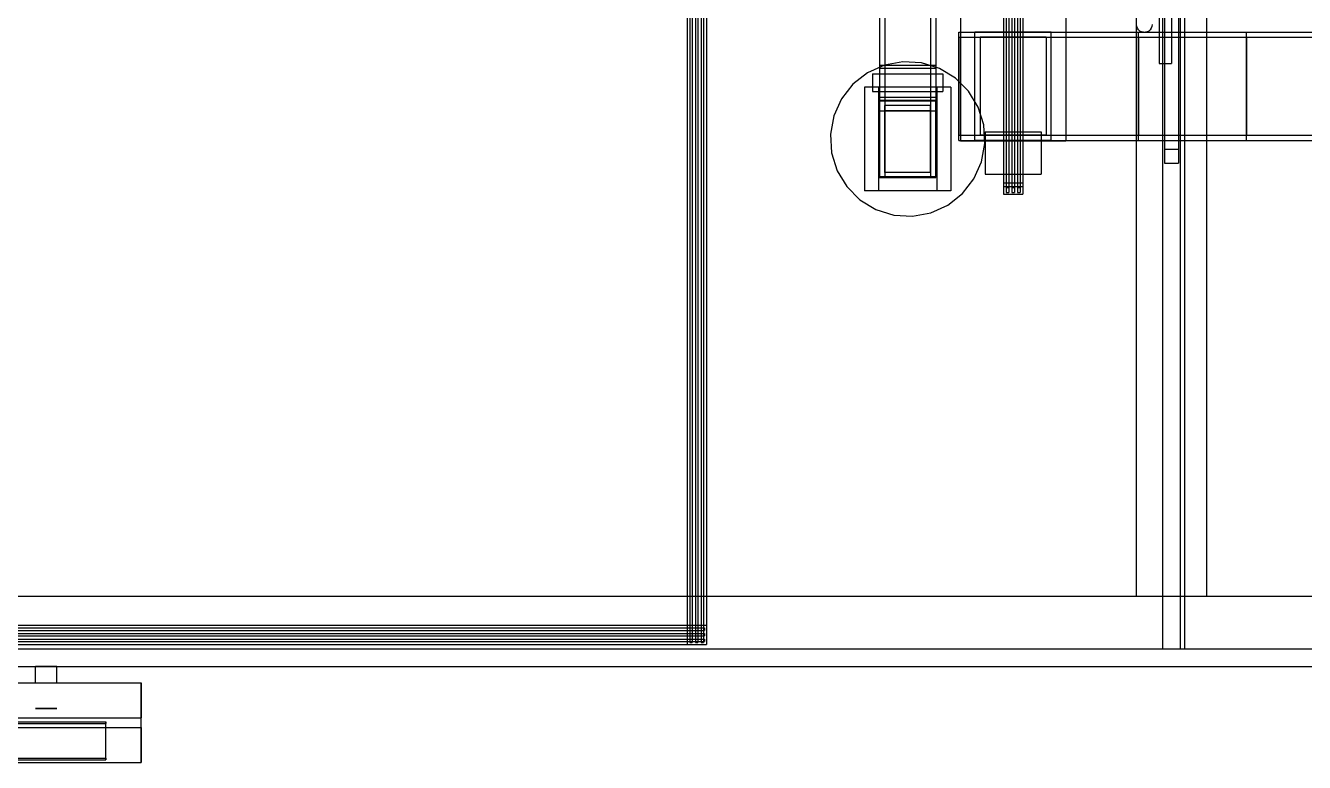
# Model space of a CAD drawing. Header units: millimetres. Extents: x -1355 to 669, y -1138 to 733.
# Drawn here: x -325.8 to 37.8, y -708.5 to -499 of the extents above; entities that cross this region are included whole.
import ezdxf

# ---------------------------------------------------------------- set-up
doc = ezdxf.new("R2010")
doc.units = ezdxf.units.MM
doc.layers.add('HIDDEN', color=8, linetype='Continuous')
doc.layers.add('VISIBLE', color=7, linetype='Continuous')

msp = doc.modelspace()

# ---------------------------------------------------------------- linework, layer by layer
at = {"layer": 'HIDDEN'}
for points in [[(-2.5, -186.2), (-2.5, -676.2)], [(-2.5, -186.2), (-2.5, -676.2)], [(2.5, -186.2), (2.5, -676.2)], [(2.5, -186.2), (2.5, -676.2)], [(3.75, -186.2), (3.75, -676.2)], [(3.75, -186.2), (3.75, -676.2)], [(-137.75, -201.95), (-137.75, -674.95)], [(-137.75, -201.95), (-137.75, -674.95)], [(-136.95, -202.45), (-136.95, -674.45)], [(-136.95, -202.45), (-136.95, -674.45)], [(-136.25, -202.45), (-136.25, -674.45)], [(-136.25, -202.45), (-136.25, -674.45)], [(-135.35, -202.45), (-135.35, -674.45)], [(-135.35, -202.45), (-135.35, -674.45)], [(-134.65, -202.45), (-134.65, -674.45)], [(-134.65, -202.45), (-134.65, -674.45)], [(-133.75, -202.45), (-133.75, -674.45)], [(-133.75, -202.45), (-133.75, -674.45)], [(-133.05, -202.45), (-133.05, -674.45)], [(-133.05, -202.45), (-133.05, -674.45)], [(-132.25, -201.95), (-132.25, -674.95)], [(-132.25, -201.95), (-132.25, -674.95)], [(-10, -201.2), (-10, -661.2)], [(-10, -201.2), (-10, -661.2)], [(10, -201.2), (10, -661.2)], [(10, -201.2), (10, -661.2)], [(-83, -210.2), (-83, -523.2)], [(-83, -210.2), (-83, -523.2)], [(-81.5, -210.2), (-81.5, -523.2)], [(-81.5, -210.2), (-81.5, -523.2)], [(-68.5, -210.2), (-68.5, -523.2)], [(-68.5, -210.2), (-68.5, -523.2)], [(-67, -210.2), (-67, -523.2)], [(-67, -210.2), (-67, -523.2)], [(-47.75, -286.45), (-47.75, -546.95)], [(-47.75, -286.45), (-47.75, -546.95)], [(-46.95, -286.95), (-46.95, -546.45)], [(-46.95, -286.95), (-46.95, -546.45)], [(-46.25, -286.95), (-46.25, -546.45)], [(-46.25, -286.95), (-46.25, -546.45)], [(-45.35, -286.95), (-45.35, -546.45)], [(-45.35, -286.95), (-45.35, -546.45)], [(-44.65, -286.95), (-44.65, -546.45)], [(-44.65, -286.95), (-44.65, -546.45)], [(-43.75, -286.95), (-43.75, -546.45)], [(-43.75, -286.95), (-43.75, -546.45)], [(-43.05, -286.95), (-43.05, -546.45)], [(-43.05, -286.95), (-43.05, -546.45)], [(-42.25, -286.45), (-42.25, -546.95)], [(-42.25, -286.45), (-42.25, -546.95)], [(-83, -366.05), (-83, -542.2)], [(-83, -366.05), (-83, -542.2)], [(-81.5, -366.05), (-81.5, -542.2)], [(-81.5, -366.05), (-81.5, -542.2)], [(-68.5, -366.05), (-68.5, -542.2)], [(-68.5, -366.05), (-68.5, -542.2)], [(-67, -366.05), (-67, -542.2)], [(-67, -366.05), (-67, -542.2)], [(-60, -444.7), (-60, -531.7)], [(-60, -444.7), (-60, -531.7)], [(-30, -444.7), (-30, -531.7)], [(-30, -444.7), (-30, -531.7)], [(-3.43, -493.7), (-3.43, -509.7)], [(-3.43, -493.7), (-3.43, -509.7)], [(-2, -494.3), (-2, -538.1)], [(-2, -494.3), (-2, -538.1)], [(-2, -494.3), (-2, -538.1)], [(-2, -494.3), (-2, -538.1)], [(0.07, -493.7), (0.07, -509.7)], [(0.07, -493.7), (0.07, -509.7)], [(2, -494.3), (2, -538.1)], [(2, -494.3), (2, -538.1)], [(2, -494.3), (2, -538.1)], [(2, -494.3), (2, -538.1)], [(-60.4, -500.8), (21.4, -500.8)], [(-60.4, -531.6), (-60.4, -500.8)], [(-60.4, -500.8), (21.4, -500.8)], [(-60.4, -531.6), (-60.4, -500.8)], [(-34.15, -500.8), (-55.85, -500.8)], [(-55.85, -531.6), (-55.85, -500.8)], [(-34.15, -500.8), (-55.85, -500.8)], [(-55.85, -531.6), (-55.85, -500.8)], [(-34.15, -531.6), (-34.15, -500.8)], [(-34.15, -531.6), (-34.15, -500.8)], [(-9.82, -499.22), (-9.88, -498.7)], [(-9.63, -499.72), (-9.82, -499.22)], [(-9.33, -500.16), (-9.63, -499.72)], [(-9.4, -500.8), (95.4, -500.8)], [(-9.4, -531.6), (-9.4, -500.8)], [(-9.4, -500.8), (95.4, -500.8)], [(-9.4, -531.6), (-9.4, -500.8)], [(-8.93, -500.51), (-9.33, -500.16)], [(-8.46, -500.76), (-8.93, -500.51)], [(-7.95, -500.88), (-8.46, -500.76)], [(-6.9, -500.76), (-7.41, -500.88)], [(-6.43, -500.51), (-6.9, -500.76)], [(-6.03, -500.16), (-6.43, -500.51)], [(-5.73, -499.72), (-6.03, -500.16)], [(-5.54, -499.22), (-5.73, -499.72)], [(-5.48, -498.7), (-5.54, -499.22)], [(21.4, -531.6), (21.4, -500.8)], [(21.4, -531.6), (21.4, -500.8)], [(-60.4, -502.3), (21.4, -502.3)], [(-60.4, -502.3), (21.4, -502.3)], [(-60.4, -502.3), (-60.4, -530.1)], [(-60.4, -502.3), (-60.4, -530.1)], [(-54.35, -502.3), (-54.35, -530.1)], [(-35.65, -502.3), (-54.35, -502.3)], [(-54.35, -502.3), (-54.35, -530.1)], [(-35.65, -502.3), (-54.35, -502.3)], [(-35.65, -502.3), (-35.65, -530.1)], [(-35.65, -502.3), (-35.65, -530.1)], [(-9.4, -502.3), (95.4, -502.3)], [(-9.4, -502.3), (95.4, -502.3)], [(-9.4, -502.3), (-9.4, -530.1)], [(-9.4, -502.3), (-9.4, -530.1)], [(21.4, -502.3), (21.4, -530.1)], [(21.4, -502.3), (21.4, -530.1)], [(-85, -512.7), (-65, -512.7)], [(-85, -512.7), (-65, -512.7)], [(-85, -512.7), (-85, -517.7)], [(-85, -512.7), (-85, -517.7)], [(-83, -510.21), (-67, -510.21)], [(-83, -510.21), (-83, -519.31)], [(-83, -510.21), (-83, -511.08)], [(-83, -511.08), (-67, -511.08)], [(-83, -511.08), (-83, -520.19)], [(-67, -510.21), (-67, -519.31)], [(-67, -510.21), (-67, -511.08)], [(-67, -511.08), (-67, -520.19)], [(-65, -512.7), (-65, -517.7)], [(-65, -512.7), (-65, -517.7)], [(-3.43, -509.7), (0.07, -509.7)], [(-3.43, -509.7), (0.07, -509.7)], [(-83.31, -516.45), (-87.31, -516.45)], [(-87.31, -516.45), (-87.31, -545.95)], [(-83.31, -516.45), (-87.31, -516.45)], [(-87.31, -516.45), (-87.31, -545.95)], [(-85, -517.7), (-65, -517.7)], [(-85, -517.7), (-65, -517.7)], [(-83.31, -516.45), (-83.31, -545.95)], [(-83.31, -516.45), (-83.31, -545.95)], [(-66.69, -516.45), (-83.31, -516.45)], [(-83.31, -516.45), (-83.31, -520.45)], [(-66.69, -516.45), (-83.31, -516.45)], [(-83.31, -516.45), (-83.31, -520.45)], [(-83, -519.31), (-67, -519.31)], [(-83, -519.31), (-83, -520.19)], [(-67, -519.31), (-67, -520.19)], [(-62.69, -516.45), (-66.69, -516.45)], [(-66.69, -516.45), (-66.69, -545.95)], [(-62.69, -516.45), (-66.69, -516.45)], [(-66.69, -516.45), (-66.69, -545.95)], [(-66.69, -516.45), (-66.69, -520.45)], [(-66.69, -516.45), (-66.69, -520.45)], [(-62.69, -516.45), (-62.69, -545.95)], [(-62.69, -516.45), (-62.69, -545.95)], [(-66.69, -520.45), (-83.31, -520.45)], [(-66.69, -520.45), (-83.31, -520.45)], [(-83, -520.19), (-67, -520.19)], [(-83, -520.2), (-67, -520.2)], [(-83, -520.2), (-67, -520.2)], [(-83, -542.2), (-83, -520.2)], [(-83, -542.2), (-83, -520.2)], [(-83, -523.2), (-67, -523.2)], [(-83, -523.2), (-67, -523.2)], [(-81.5, -540.7), (-81.5, -521.7)], [(-68.5, -521.7), (-81.5, -521.7)], [(-81.5, -540.7), (-81.5, -521.7)], [(-68.5, -521.7), (-81.5, -521.7)], [(-68.5, -523.2), (-81.5, -523.2)], [(-68.5, -523.2), (-81.5, -523.2)], [(-68.5, -540.7), (-68.5, -521.7)], [(-68.5, -540.7), (-68.5, -521.7)], [(-67, -542.2), (-67, -520.2)], [(-67, -542.2), (-67, -520.2)], [(-60.4, -530.1), (21.4, -530.1)], [(-60.4, -530.1), (21.4, -530.1)], [(-35.65, -530.1), (-54.35, -530.1)], [(-35.65, -530.1), (-54.35, -530.1)], [(-53, -529.2), (-37, -529.2)], [(-53, -529.2), (-37, -529.2)], [(-53, -529.2), (-53, -541.2)], [(-53, -529.2), (-53, -541.2)], [(-37, -529.2), (-37, -541.2)], [(-37, -529.2), (-37, -541.2)], [(-9.4, -530.1), (95.4, -530.1)], [(-9.4, -530.1), (95.4, -530.1)], [(-60.4, -531.6), (21.4, -531.6)], [(-60.4, -531.6), (21.4, -531.6)], [(-60, -531.7), (-30, -531.7)], [(-60, -531.7), (-30, -531.7)], [(-34.15, -531.6), (-55.85, -531.6)], [(-34.15, -531.6), (-55.85, -531.6)], [(-9.4, -531.6), (95.4, -531.6)], [(-9.4, -531.6), (95.4, -531.6)], [(-2, -534.1), (2, -534.1)], [(-2, -534.1), (2, -534.1)], [(-2, -534.1), (-2, -538.1)], [(-2, -534.1), (-2, -538.1)], [(2, -534.1), (2, -538.1)], [(2, -534.1), (2, -538.1)], [(-2, -538.1), (2, -538.1)], [(-2, -538.1), (2, -538.1)], [(-2, -538.1), (2, -538.1)], [(-2, -538.1), (2, -538.1)], [(-2, -538.1), (2, -538.1)], [(-2, -538.1), (2, -538.1)], [(-68.5, -540.7), (-81.5, -540.7)], [(-68.5, -540.7), (-81.5, -540.7)], [(-53, -541.2), (-37, -541.2)], [(-53, -541.2), (-37, -541.2)], [(-66.69, -541.95), (-83.31, -541.95)], [(-83.31, -541.95), (-83.31, -545.95)], [(-66.69, -541.95), (-83.31, -541.95)], [(-83.31, -541.95), (-83.31, -545.95)], [(-83, -542.2), (-67, -542.2)], [(-83, -542.2), (-67, -542.2)], [(-83, -542.2), (-67, -542.2)], [(-83, -542.2), (-67, -542.2)], [(-68.5, -542.2), (-81.5, -542.2)], [(-68.5, -542.2), (-81.5, -542.2)], [(-66.69, -541.95), (-66.69, -545.95)], [(-66.69, -541.95), (-66.69, -545.95)], [(-47.75, -543.7), (-42.25, -543.7)], [(-47.75, -543.7), (-42.25, -543.7)], [(-47.75, -543.7), (-47.75, -544.7)], [(-47.75, -543.7), (-47.75, -544.7)], [(-47.75, -544.7), (-42.25, -544.7)], [(-47.75, -544.7), (-42.25, -544.7)], [(-46.95, -544.7), (-46.25, -544.7)], [(-46.95, -544.7), (-46.25, -544.7)], [(-46.95, -544.7), (-46.95, -545.05)], [(-46.95, -544.7), (-46.95, -545.05)], [(-46.95, -545.05), (-46.25, -545.05)], [(-46.95, -545.05), (-46.25, -545.05)], [(-46.25, -544.7), (-46.25, -545.05)], [(-46.25, -544.7), (-46.25, -545.05)], [(-45.35, -544.7), (-44.65, -544.7)], [(-45.35, -544.7), (-44.65, -544.7)], [(-45.35, -544.7), (-45.35, -545.05)], [(-45.35, -544.7), (-45.35, -545.05)], [(-45.35, -545.05), (-44.65, -545.05)], [(-45.35, -545.05), (-44.65, -545.05)], [(-44.65, -544.7), (-44.65, -545.05)], [(-44.65, -544.7), (-44.65, -545.05)], [(-43.75, -544.7), (-43.05, -544.7)], [(-43.75, -544.7), (-43.05, -544.7)], [(-43.75, -544.7), (-43.75, -545.05)], [(-43.75, -544.7), (-43.75, -545.05)], [(-43.75, -545.05), (-43.05, -545.05)], [(-43.75, -545.05), (-43.05, -545.05)], [(-43.05, -544.7), (-43.05, -545.05)], [(-43.05, -544.7), (-43.05, -545.05)], [(-42.25, -543.7), (-42.25, -544.7)], [(-42.25, -543.7), (-42.25, -544.7)], [(-83.31, -545.95), (-87.31, -545.95)], [(-83.31, -545.95), (-87.31, -545.95)], [(-66.69, -545.95), (-83.31, -545.95)], [(-66.69, -545.95), (-83.31, -545.95)], [(-62.69, -545.95), (-66.69, -545.95)], [(-62.69, -545.95), (-66.69, -545.95)], [(-47.75, -546.95), (-42.25, -546.95)], [(-47.75, -546.95), (-42.25, -546.95)], [(-46.95, -546.45), (-46.25, -546.45)], [(-46.95, -546.45), (-46.25, -546.45)], [(-45.35, -546.45), (-44.65, -546.45)], [(-45.35, -546.45), (-44.65, -546.45)], [(-43.75, -546.45), (-43.05, -546.45)], [(-43.75, -546.45), (-43.05, -546.45)], [(-500, -661.2), (500, -661.2)], [(-500, -661.2), (500, -661.2)], [(-10, -661.2), (10, -661.2)], [(-10, -661.2), (10, -661.2)], [(-382.75, -669.45), (-132.25, -669.45)], [(-382.75, -669.45), (-132.25, -669.45)], [(-382.25, -670.25), (-132.75, -670.25)], [(-382.25, -670.25), (-132.75, -670.25)], [(-382.25, -670.95), (-132.75, -670.95)], [(-382.25, -670.95), (-132.75, -670.95)], [(-382.25, -671.85), (-132.75, -671.85)], [(-382.25, -671.85), (-132.75, -671.85)], [(-382.25, -672.55), (-132.75, -672.55)], [(-382.25, -672.55), (-132.75, -672.55)], [(-132.75, -670.25), (-132.75, -670.95)], [(-132.75, -670.25), (-132.75, -670.95)], [(-132.75, -671.85), (-132.75, -672.55)], [(-132.75, -671.85), (-132.75, -672.55)], [(-132.25, -669.45), (-132.25, -674.95)], [(-132.25, -669.45), (-132.25, -674.95)], [(-500, -676.2), (500, -676.2)], [(-500, -676.2), (500, -676.2)], [(-382.75, -674.95), (-132.25, -674.95)], [(-382.75, -674.95), (-132.25, -674.95)], [(-382.25, -673.45), (-132.75, -673.45)], [(-382.25, -673.45), (-132.75, -673.45)], [(-382.25, -674.15), (-132.75, -674.15)], [(-382.25, -674.15), (-132.75, -674.15)], [(-137.75, -674.95), (-132.25, -674.95)], [(-137.75, -674.95), (-132.25, -674.95)], [(-136.95, -674.45), (-136.25, -674.45)], [(-136.95, -674.45), (-136.25, -674.45)], [(-135.35, -674.45), (-134.65, -674.45)], [(-135.35, -674.45), (-134.65, -674.45)], [(-133.75, -674.45), (-133.05, -674.45)], [(-133.75, -674.45), (-133.05, -674.45)], [(-132.75, -673.45), (-132.75, -674.15)], [(-132.75, -673.45), (-132.75, -674.15)], [(-2.5, -676.2), (2.5, -676.2)], [(-2.5, -676.2), (2.5, -676.2)], [(3.75, -676.2), (496.25, -676.2)], [(3.75, -676.2), (496.25, -676.2)], [(-500, -681.2), (500, -681.2)], [(-500, -681.2), (500, -681.2)], [(-500, -681.2), (500, -681.2)], [(-500, -681.2), (500, -681.2)], [(-500, -681.2), (500, -681.2)], [(-500, -681.2), (500, -681.2)], [(-500, -681.2), (500, -681.2)], [(-323, -681.2), (-322.98, -681.2)], [(-322.98, -681.2), (-323, -681.2)], [(-323, -681.2), (-322.98, -681.2)], [(-322.98, -681.2), (-323, -681.2)], [(-322.98, -681.2), (-322.81, -681.2)], [(-322.81, -681.2), (-322.98, -681.2)], [(-322.98, -681.2), (-322.81, -681.2)], [(-322.81, -681.2), (-322.98, -681.2)], [(-322.81, -681.2), (-322.47, -681.2)], [(-322.47, -681.2), (-322.81, -681.2)], [(-322.81, -681.2), (-322.47, -681.2)], [(-322.47, -681.2), (-322.81, -681.2)], [(-322.47, -681.2), (-321.99, -681.2)], [(-321.99, -681.2), (-322.47, -681.2)], [(-322.47, -681.2), (-321.99, -681.2)], [(-321.99, -681.2), (-322.47, -681.2)], [(-321.99, -681.2), (-321.39, -681.2)], [(-321.39, -681.2), (-321.99, -681.2)], [(-321.99, -681.2), (-321.39, -681.2)], [(-321.39, -681.2), (-321.99, -681.2)], [(-321.39, -681.2), (-320.72, -681.2)], [(-320.72, -681.2), (-321.39, -681.2)], [(-321.39, -681.2), (-320.72, -681.2)], [(-320.72, -681.2), (-321.39, -681.2)], [(-320.72, -681.2), (-320, -681.2)], [(-320, -681.2), (-320.72, -681.2)], [(-320.72, -681.2), (-320, -681.2)], [(-320, -681.2), (-320.72, -681.2)], [(-319.28, -681.2), (-320, -681.2)], [(-320, -681.2), (-319.28, -681.2)], [(-319.28, -681.2), (-320, -681.2)], [(-320, -681.2), (-319.28, -681.2)], [(-318.61, -681.2), (-319.28, -681.2)], [(-319.28, -681.2), (-318.61, -681.2)], [(-318.61, -681.2), (-319.28, -681.2)], [(-319.28, -681.2), (-318.61, -681.2)], [(-318.01, -681.2), (-318.61, -681.2)], [(-318.61, -681.2), (-318.01, -681.2)], [(-318.01, -681.2), (-318.61, -681.2)], [(-318.61, -681.2), (-318.01, -681.2)], [(-317.53, -681.2), (-318.01, -681.2)], [(-318.01, -681.2), (-317.53, -681.2)], [(-317.53, -681.2), (-318.01, -681.2)], [(-318.01, -681.2), (-317.53, -681.2)], [(-317.19, -681.2), (-317.53, -681.2)], [(-317.53, -681.2), (-317.19, -681.2)], [(-317.19, -681.2), (-317.53, -681.2)], [(-317.53, -681.2), (-317.19, -681.2)], [(-317.02, -681.2), (-317.19, -681.2)], [(-317.19, -681.2), (-317.02, -681.2)], [(-317.02, -681.2), (-317.19, -681.2)], [(-317.19, -681.2), (-317.02, -681.2)], [(-317, -681.2), (-317.02, -681.2)], [(-317.02, -681.2), (-317, -681.2)], [(-317, -681.2), (-317.02, -681.2)], [(-317.02, -681.2), (-317, -681.2)], [(-293, -698.58), (-293, -685.89)], [(-323, -693.2), (-322.98, -693.2)], [(-322.98, -693.2), (-323, -693.2)], [(-323, -693.2), (-322.98, -693.2)], [(-322.98, -693.2), (-323, -693.2)], [(-322.98, -693.2), (-322.81, -693.2)], [(-322.81, -693.2), (-322.98, -693.2)], [(-322.98, -693.2), (-322.81, -693.2)], [(-322.81, -693.2), (-322.98, -693.2)], [(-322.81, -693.2), (-322.47, -693.2)], [(-322.47, -693.2), (-322.81, -693.2)], [(-322.81, -693.2), (-322.47, -693.2)], [(-322.47, -693.2), (-322.81, -693.2)], [(-322.47, -693.2), (-321.99, -693.2)], [(-321.99, -693.2), (-322.47, -693.2)], [(-322.47, -693.2), (-321.99, -693.2)], [(-321.99, -693.2), (-322.47, -693.2)], [(-321.99, -693.2), (-321.39, -693.2)], [(-321.39, -693.2), (-321.99, -693.2)], [(-321.99, -693.2), (-321.39, -693.2)], [(-321.39, -693.2), (-321.99, -693.2)], [(-321.39, -693.2), (-320.72, -693.2)], [(-320.72, -693.2), (-321.39, -693.2)], [(-321.39, -693.2), (-320.72, -693.2)], [(-320.72, -693.2), (-321.39, -693.2)], [(-320.72, -693.2), (-320, -693.2)], [(-320, -693.2), (-320.72, -693.2)], [(-320.72, -693.2), (-320, -693.2)], [(-320, -693.2), (-320.72, -693.2)], [(-319.28, -693.2), (-320, -693.2)], [(-320, -693.2), (-319.28, -693.2)], [(-319.28, -693.2), (-320, -693.2)], [(-320, -693.2), (-319.28, -693.2)], [(-318.61, -693.2), (-319.28, -693.2)], [(-319.28, -693.2), (-318.61, -693.2)], [(-318.61, -693.2), (-319.28, -693.2)], [(-319.28, -693.2), (-318.61, -693.2)], [(-318.01, -693.2), (-318.61, -693.2)], [(-318.61, -693.2), (-318.01, -693.2)], [(-318.01, -693.2), (-318.61, -693.2)], [(-318.61, -693.2), (-318.01, -693.2)], [(-317.53, -693.2), (-318.01, -693.2)], [(-318.01, -693.2), (-317.53, -693.2)], [(-317.53, -693.2), (-318.01, -693.2)], [(-318.01, -693.2), (-317.53, -693.2)], [(-317.19, -693.2), (-317.53, -693.2)], [(-317.53, -693.2), (-317.19, -693.2)], [(-317.19, -693.2), (-317.53, -693.2)], [(-317.53, -693.2), (-317.19, -693.2)], [(-317.02, -693.2), (-317.19, -693.2)], [(-317.19, -693.2), (-317.02, -693.2)], [(-317.02, -693.2), (-317.19, -693.2)], [(-317.19, -693.2), (-317.02, -693.2)], [(-317, -693.2), (-317.02, -693.2)], [(-317.02, -693.2), (-317, -693.2)], [(-317, -693.2), (-317.02, -693.2)], [(-317.02, -693.2), (-317, -693.2)], [(-457, -696.93), (-303, -696.93)], [(-303, -707.3), (-303, -696.93)], [(-303, -696.93), (-303, -696.98)], [(-467, -698.58), (-293, -698.58)], [(-293, -698.58), (-293, -708.51)], [(-457, -707.3), (-303, -707.3)], [(-303, -707.3), (-303, -707.79)]]:
    msp.add_lwpolyline(points, dxfattribs=at)
at = {"layer": 'VISIBLE'}
for points in [[(-86.38, -512.37), (-90.56, -515.64)], [(-81.55, -510.19), (-86.38, -512.37)], [(-76.33, -509.24), (-81.55, -510.19)], [(-71.03, -509.56), (-76.33, -509.24)], [(-65.97, -511.14), (-71.03, -509.56)], [(-61.43, -513.88), (-65.97, -511.14)], [(-90.56, -515.64), (-93.83, -519.82)], [(-57.68, -517.63), (-61.43, -513.88)], [(-93.83, -519.82), (-96, -524.65)], [(-54.94, -522.17), (-57.68, -517.63)], [(-53.36, -527.23), (-54.94, -522.17)], [(-96, -524.65), (-96.96, -529.87)], [(-53.04, -532.53), (-53.36, -527.23)], [(-96.96, -529.87), (-96.64, -535.16)], [(-54, -537.74), (-53.04, -532.53)], [(-96.64, -535.16), (-95.06, -540.23)], [(-56.17, -542.58), (-54, -537.74)], [(-95.06, -540.23), (-92.32, -544.77)], [(-92.32, -544.77), (-88.57, -548.52)], [(-59.44, -546.75), (-56.17, -542.58)], [(-88.57, -548.52), (-84.03, -551.26)], [(-63.62, -550.03), (-59.44, -546.75)], [(-84.03, -551.26), (-78.97, -552.84)], [(-73.67, -553.16), (-68.45, -552.2)], [(-68.45, -552.2), (-63.62, -550.03)], [(-78.97, -552.84), (-73.67, -553.16)], [(-500, -681.2), (500, -681.2)], [(-323, -685.89), (-323, -681.2)], [(-317, -685.89), (-317, -681.2)], [(-467, -685.89), (-293, -685.89)], [(-293, -685.89), (-293, -695.82)], [(-467, -695.82), (-293, -695.82)], [(-457, -697.43), (-303, -697.43)], [(-303, -696.98), (-303, -697.43)], [(-303, -707.79), (-303, -697.43)], [(-293, -708.51), (-293, -695.82)], [(-467, -708.51), (-293, -708.51)], [(-457, -707.79), (-303, -707.79)]]:
    msp.add_lwpolyline(points, dxfattribs=at)

doc.saveas('drawing.dxf')
